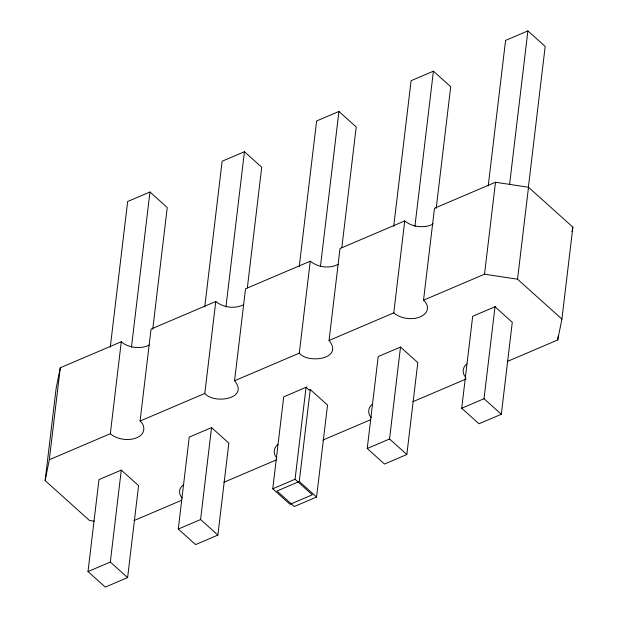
<?xml version="1.0" encoding="UTF-8"?>
<svg xmlns="http://www.w3.org/2000/svg" width="618" height="618" viewBox="0 0 618 618"><rect width="100%" height="100%" fill="white"/><g stroke="black" fill="none" stroke-linecap="round" stroke-linejoin="round"><path stroke-width="0.93" d="M94.214 521.19L89.502 520.472L45.122 480.595L56.091 388.637L60.278 367.764L121.282 341.762A18.903 12.02 6.8 0 0 149.177 345.053M45.122 480.595L49.316 459.722L60.278 367.764M110.282 347.115L127.648 201.522L149.965 192.005L167.254 207.54L152.746 329.193M88.003 571.565L98.965 479.607L121.282 470.097L138.579 485.632L127.609 577.583L105.292 587.1L88.003 571.565L110.321 562.048L121.282 470.097M49.316 459.722L110.321 433.712L121.282 341.762M131.456 347.177L149.965 192.005M110.321 433.712A18.903 12.02 6.8 0 0 140.186 435.736C145.33 432.229 144.782 424.666 140.077 421.028L151.047 329.077L215.767 301.484C223.368 307.602 234.809 309.193 243.554 304.697M178.27 529.062L189.232 437.111L211.549 427.594L228.838 443.129L217.876 535.088L195.558 544.597L178.27 529.062L200.587 519.553L211.549 427.594M204.767 306.837L222.125 161.244L244.442 151.727L261.731 167.262L247.339 287.957M140.077 421.028L204.805 393.442L215.767 301.484M225.941 306.907L244.442 151.727M204.805 393.442C213.99 404.512 249.618 398.942 234.562 380.758L245.524 288.799L310.251 261.205C317.853 267.324 329.294 268.915 338.038 264.427M310.251 389.541L299.282 481.499L276.964 491.009L294.253 506.551L316.57 497.034L327.54 405.076L310.251 389.541L309.07 390.043L306.034 387.316L295.064 479.274L312.353 494.809L290.035 504.327L272.747 488.792L283.716 396.833L306.814 386.984M299.251 266.559L316.609 120.966L338.927 111.449L356.215 126.991L341.824 247.679M234.562 380.758L299.282 353.164L310.251 261.205M320.425 266.628L338.927 111.449M299.282 353.164C308.475 364.234 344.095 358.664 329.046 340.479L340.008 248.521L404.728 220.935C410.823 225.979 419.205 227.54 426.891 226.234A18.903 12.02 6.8 0 0 433.326 223.824M367.231 448.514L378.193 356.555L400.518 347.046L417.807 362.581L406.837 454.531L384.52 464.048L367.231 448.514L389.549 438.996L400.518 347.046M393.728 226.288L411.094 80.688L433.411 71.178L450.7 86.713L436.192 208.359M329.046 340.479L393.766 312.886L404.728 220.935M414.91 226.35L433.411 71.178M393.766 312.886C399.854 317.938 408.243 319.498 415.929 318.193A18.903 12.02 6.8 0 0 423.523 300.201L434.493 208.243L495.497 182.24L528.498 187.262L572.878 227.138L561.909 319.089L557.722 339.97L507.324 361.453M501.322 414.261L484.033 398.718L494.995 306.767L512.283 322.302L501.322 414.261L479.004 423.77L461.716 408.235L472.677 316.277L495.775 306.435M488.212 186.01L505.57 40.417L527.888 30.9L545.176 46.435L528.39 187.246M423.523 300.201L484.527 274.199L495.497 182.24M509.618 184.156L527.888 30.9M561.909 319.089L517.536 279.212L528.498 187.262M557.722 339.97L558.178 336.138M571.967 231.673L572.878 227.138M277.884 444.504C273.55 447.509 272.855 454.13 276.756 457.76M372.368 404.226C368.027 407.231 367.339 413.851 371.233 417.482M466.853 363.948C462.511 366.953 461.824 373.573 465.717 377.212M133.998 520.588L181.738 500.24M223.909 482.264L276.215 459.962M322.82 440.101L370.7 419.692M412.87 401.715L466.072 379.035M272.747 488.792L295.064 479.274M461.716 408.235L484.033 398.718M484.527 274.199L517.536 279.212M389.549 438.996L406.837 454.531M299.282 481.499L316.57 497.034M200.587 519.553L217.876 535.088M110.321 562.048L127.609 577.583M182.132 498.077A18.903 12.02 6.8 0 1 183.407 484.782"/></g></svg>
